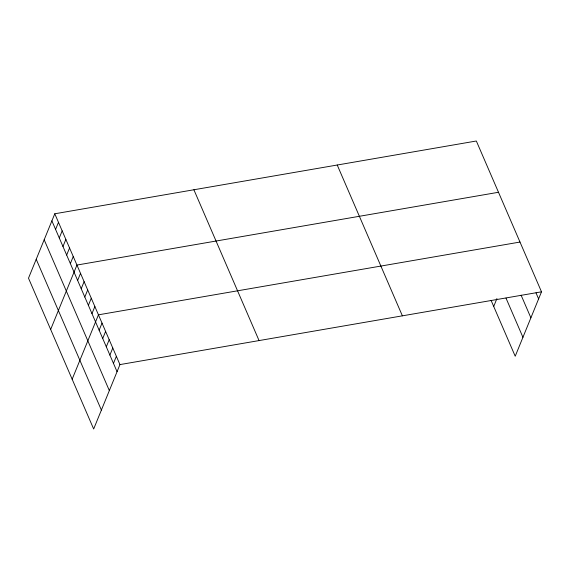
<?xml version="1.0" encoding="UTF-8"?>
<svg xmlns="http://www.w3.org/2000/svg" width="570" height="570" viewBox="0 0 570 570"><rect width="100%" height="100%" fill="white"/><g stroke="black" fill="none" stroke-linecap="round" stroke-linejoin="round"><path stroke-width="0.85" d="M54.784 213.779L28.5 278.181L93.665 428.996L119.949 364.593L54.784 213.779L476.335 141.004L541.5 291.819L515.216 356.221L491.105 300.418M55.582 229.404L58.475 222.321M59.28 237.954L62.166 230.871M62.971 246.496L65.864 239.414M66.662 255.046L69.554 247.964M70.359 263.589L73.245 256.507M50.659 329.46L76.936 265.057L498.493 192.275M77.634 280.433L80.527 273.351M81.218 288.726L84.111 281.644M84.802 297.02L87.695 289.938M88.386 305.32L91.278 298.238M91.97 313.614L94.862 306.532M72.162 379.228L98.446 314.825L519.997 242.051M99.137 330.201L102.03 323.119M102.721 338.495L105.614 331.412M106.305 346.795L109.198 339.713M109.889 355.089L112.782 348.006M113.473 363.382L116.365 356.3M493.713 306.453L496.926 298.573M119.949 364.593L541.5 291.819M536.007 292.866L538.607 298.901M521.115 295.196L530.891 317.818M505.996 298.096L522.939 337.305M337.226 165.015L402.384 315.837M193.893 189.76L259.058 340.575M51.891 220.861L117.057 371.676M44.175 239.778L109.34 390.593M36.216 259.264L101.382 410.079"/></g></svg>
